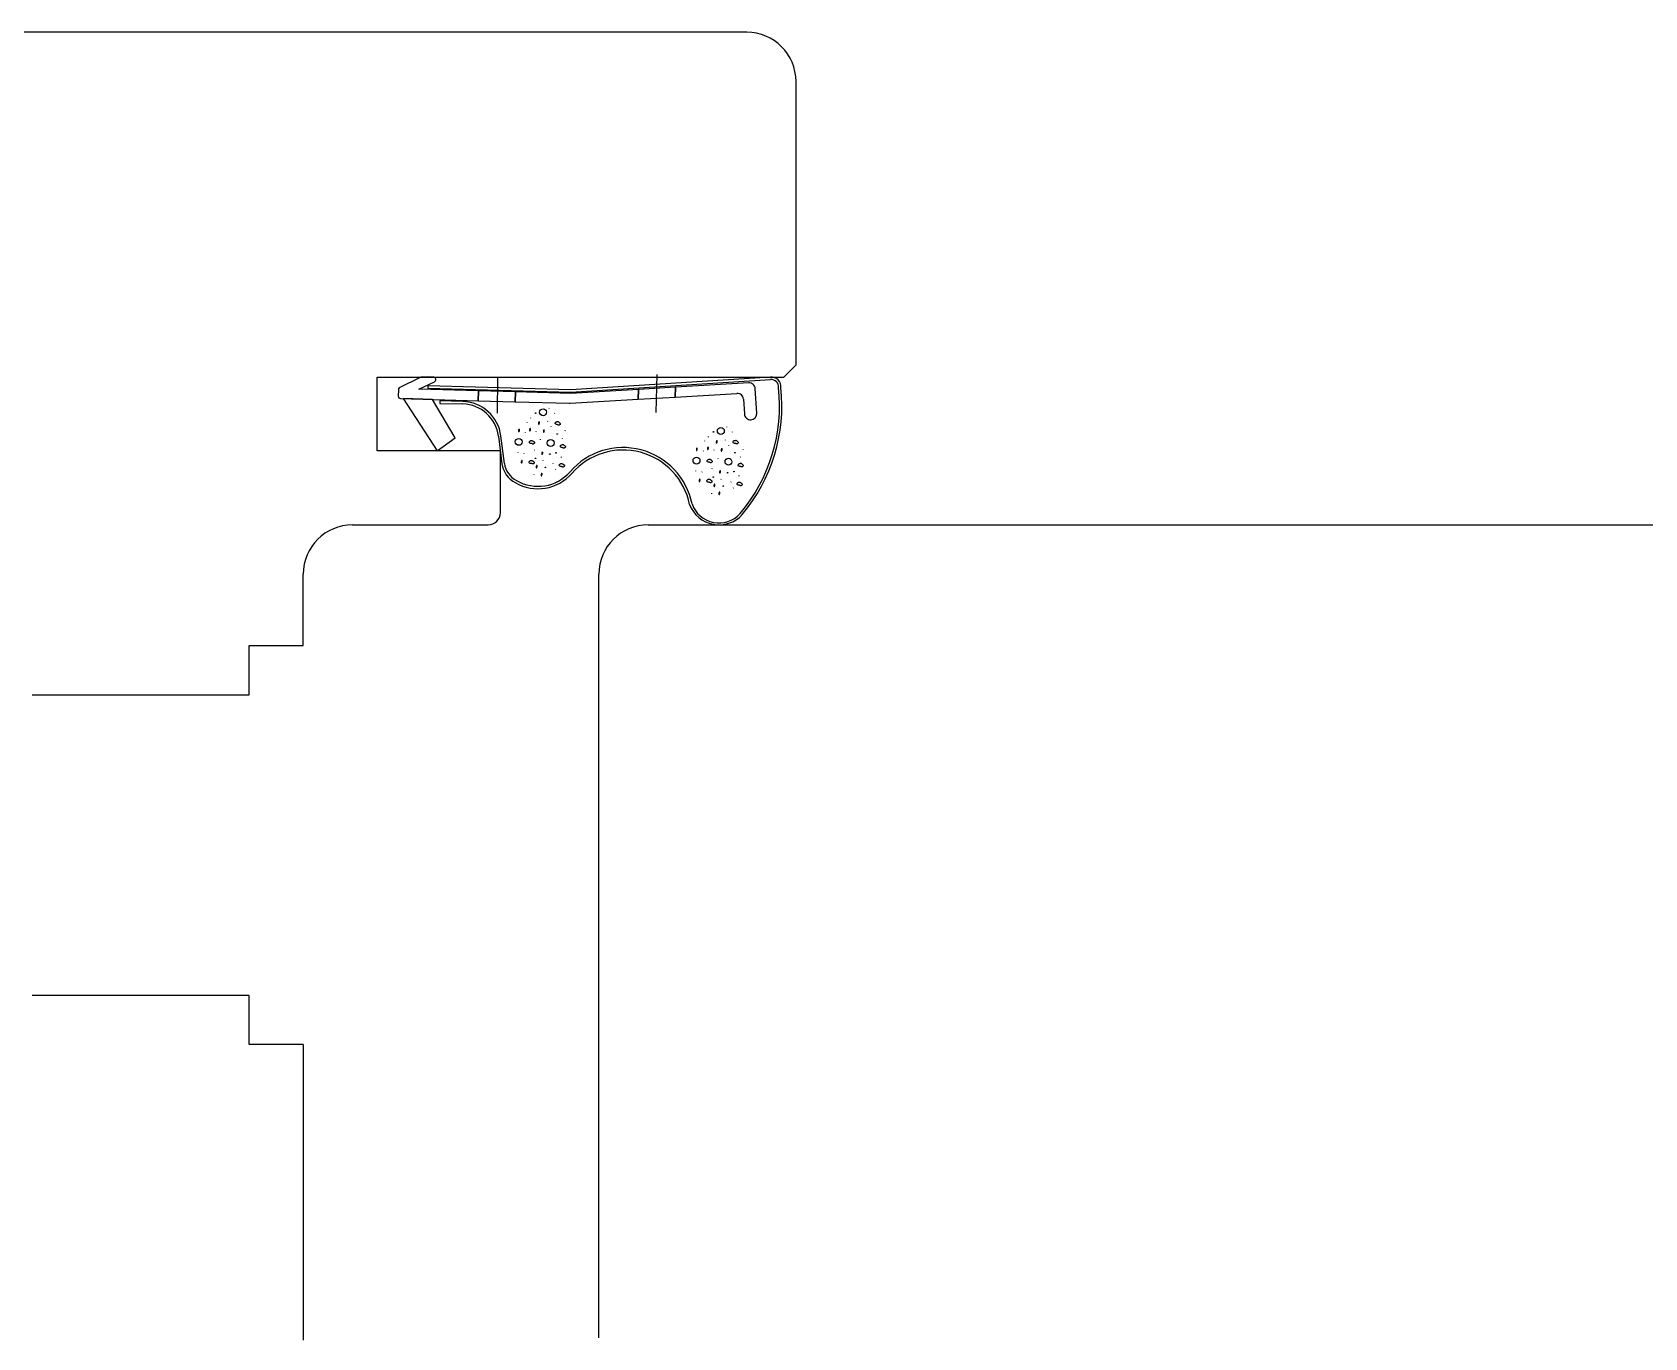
# Model space of a CAD drawing. Header units: centimetres. Extents: x 0.3 to 84.3, y 0.3 to 59.7.
# Drawn here: x 52.595 to 52.7259, y 11.8326 to 11.9386 of the extents above; entities that cross this region are included whole.
import ezdxf

# ---------------------------------------------------------------- set-up
doc = ezdxf.new("R2010")
doc.units = ezdxf.units.CM
doc.linetypes.add('AUSGEZOGEN', pattern=[0])
doc.layers.add('Fenster', color=7, linetype='AUSGEZOGEN', lineweight=35)

msp = doc.modelspace()

# ---------------------------------------------------------------- linework, layer by layer
at = {"layer": 'Fenster', "color": 7, "linetype": 'AUSGEZOGEN', "lineweight": 25}
for p, q in [((52.65299883224001, 11.93859940924909), (52.52899883501161, 11.93859940924909)), ((52.65699883215059, 11.91159940985258), (52.65699883215059, 11.93459940933849)), ((52.62299883291054, 11.90459941000905), (52.62299883291054, 11.91059940987494)), ((52.62299883291054, 11.91059940987494), (52.65599883217294, 11.91059940987494)), ((52.62759388021308, 11.91059940987494), (52.62660479755532, 11.91059940987494)), ((52.63275425279338, 11.91059422723138), (52.63273403389424, 11.90766512802166)), ((52.65492640979021, 11.91059940987494), (52.6387271253572, 11.90956953915884)), ((52.64564856246067, 11.90773627733597), (52.64573497909687, 11.91080999922815)), ((52.65599883217294, 11.91059940987494), (52.65699883215059, 11.91159940985258)), ((52.62471758477389, 11.90956353832858), (52.62470352502583, 11.90906345226486)), ((52.62648335028321, 11.91056253551278), (52.6247967168814, 11.90971732289405)), ((52.62638137094135, 11.90961651727267), (52.62764153306918, 11.91021772673976)), ((52.63122423514119, 11.90948036180758), (52.62638137094135, 11.90961651727267)), ((52.6271199549533, 11.90989587077161), (52.62711433424298, 11.9096959497726)), ((52.62711433424298, 11.9096959497726), (52.63873066712396, 11.90936936055996)), ((52.6387271253572, 11.90956953915884), (52.6271199549533, 11.90989587077161)), ((52.63120175230011, 11.90868067781171), (52.63122423514119, 11.90948036180758)), ((52.63122423514119, 11.90948036180758), (52.63120175230011, 11.90868067781171)), ((52.63422305012573, 11.90939605115337), (52.63122423514119, 11.90948036180758)), ((52.63420056728462, 11.90859636715746), (52.63422305012573, 11.90939605115337)), ((52.63422305012573, 11.90939605115337), (52.63420056728462, 11.90859636715746)), ((52.6387318817829, 11.90926928689856), (52.63422305012573, 11.90939605115337)), ((52.63873066712396, 11.90936936055996), (52.65493909918673, 11.91039981283725)), ((52.64420027263209, 11.90959661824496), (52.6387318817829, 11.90926928689856)), ((52.64417786298605, 11.90879953769854), (52.64420027263209, 11.90959661824496)), ((52.64420027263209, 11.90959661824496), (52.64417786298605, 11.90879953769854)), ((52.64720651722014, 11.90977656845612), (52.64420027263209, 11.90959661824496)), ((52.64718405419709, 11.90897758935953), (52.64720651722014, 11.90977656845612)), ((52.64720651722014, 11.90977656845612), (52.64718405419709, 11.90897758935953)), ((52.65315956653235, 11.9101329108793), (52.64720651722014, 11.90977656845612)), ((52.65380650359049, 11.90766684677792), (52.6536882541767, 11.90966334794184)), ((52.62489782531449, 11.90885791055562), (52.63120175230011, 11.90868067781171)), ((52.62747726245783, 11.90878539056548), (52.62509774631342, 11.9088522898453)), ((52.62509774631342, 11.9088522898453), (52.62787923134106, 11.90459941000905)), ((52.62932159539212, 11.90566421502054), (52.62747726245783, 11.90878539056548)), ((52.62808693486772, 11.90866821032328), (52.62808131415748, 11.90846828932431)), ((52.62808131415748, 11.90846828932431), (52.62995408701687, 11.90841563695804)), ((52.62995970772713, 11.908615557957), (52.62808693486772, 11.90866821032328)), ((52.63120175230011, 11.90868067781171), (52.63420056728462, 11.90859636715746)), ((52.63420056728462, 11.90859636715746), (52.63862271040603, 11.90847204012112)), ((52.63694236015281, 11.90805776180341), (52.63695461740513, 11.90808969259002)), ((52.63865760170936, 11.90847258188628), (52.64417786298605, 11.90879953769854)), ((52.64417786298605, 11.90879953769854), (52.64718405419709, 11.90897758935953)), ((52.64718405419709, 11.90897758935953), (52.65220861571594, 11.90927518570693)), ((52.65273730336025, 11.90880562276939), (52.65280825300859, 11.90760772207109)), ((52.6351649773618, 11.90691939047333), (52.63517723461412, 11.90695132125993)), ((52.63546333130731, 11.90725286445695), (52.63547558855969, 11.9072847952436)), ((52.63683382656455, 11.90698836247725), (52.63684608381693, 11.90702029326385)), ((52.63740475937153, 11.90764588403568), (52.63741701662391, 11.90767781482228)), ((52.63745702014725, 11.9068398844307), (52.63746095209558, 11.90687295508629)), ((52.63746701497783, 11.90680215735279), (52.63745702014725, 11.9068398844307)), ((52.63746095209558, 11.90687295508629), (52.63747695455527, 11.90690276409237)), ((52.63748890928864, 11.90676506095379), (52.63746701497783, 11.90680215735279)), ((52.63747695455527, 11.90690276409237), (52.63750271027282, 11.90693395838003)), ((52.6375449745448, 11.90674356351451), (52.63748890928864, 11.90676506095379)), ((52.63750271027282, 11.90693395838003), (52.63754239306746, 11.90696049619087)), ((52.63754239306746, 11.90696049619087), (52.63758225129939, 11.90697644260818)), ((52.63757580451238, 11.90673898584833), (52.6375449745448, 11.90674356351451)), ((52.63760821604762, 11.90673728669781), (52.63757580451238, 11.90673898584833)), ((52.63758225129939, 11.90697644260818), (52.63761903422823, 11.90698133607594)), ((52.63764313215845, 11.90673196236012), (52.63760821604762, 11.90673728669781)), ((52.63761903422823, 11.90698133607594), (52.63765767335371, 11.90698483438237)), ((52.6376750714906, 11.90672190250994), (52.63764313215845, 11.90673196236012)), ((52.63765767335371, 11.90698483438237), (52.63769185355162, 11.90698703593426)), ((52.63770607749171, 11.9067067333413), (52.6376750714906, 11.90672190250994)), ((52.63769185355162, 11.90698703593426), (52.63772452879657, 11.90696945019454)), ((52.63773726999157, 11.90669258646845), (52.63770607749171, 11.9067067333413)), ((52.63772452879657, 11.90696945019454), (52.63775124008994, 11.90693078001992)), ((52.63777005497841, 11.90669293102351), (52.63773726999157, 11.90669258646845)), ((52.63775124008994, 11.90693078001992), (52.63778121378152, 11.90690418498175)), ((52.63780601438926, 11.90671064585618), (52.63777005497841, 11.90669293102351)), ((52.63778121378152, 11.90690418498175), (52.63781157147487, 11.90689124622745)), ((52.63784523553097, 11.90674043554564), (52.63780601438926, 11.90671064585618)), ((52.63781157147487, 11.90689124622745), (52.63784080918251, 11.90687217669038)), ((52.63784080918251, 11.90687217669038), (52.63786631235985, 11.9068326717058)), ((52.63786328121134, 11.90676987118873), (52.63784523553097, 11.90674043554564)), ((52.63786786116938, 11.90680071148445), (52.63786328121134, 11.90676987118873)), ((52.63786631235985, 11.9068326717058), (52.63786786116938, 11.90680071148445)), ((52.62787923134106, 11.90459941000905), (52.62932159539212, 11.90566421502054)), ((52.63284551338487, 11.90579759588555), (52.63313160193816, 11.90356182218211)), ((52.63332998440629, 11.90358720710956), (52.63304389585301, 11.90582298081304)), ((52.63504032347922, 11.90610106162936), (52.63505258073158, 11.90613299241596)), ((52.63535524449171, 11.90534619598894), (52.63537124695138, 11.90537600499506)), ((52.63537124695138, 11.90537600499506), (52.63539700266888, 11.90540719928268)), ((52.63539700266888, 11.90540719928268), (52.63543668546356, 11.90543373709352)), ((52.63543668546356, 11.90543373709352), (52.63547654369557, 11.90544968351082)), ((52.63547654369557, 11.90544968351082), (52.63551332662431, 11.90545457697858)), ((52.63551332662431, 11.90545457697858), (52.63555196574978, 11.90545807528501)), ((52.63555196574978, 11.90545807528501), (52.63558614594777, 11.90546027683695)), ((52.63558614594777, 11.90546027683695), (52.63561882119267, 11.90544269109719)), ((52.63561882119267, 11.90544269109719), (52.63564553248605, 11.90540402092261)), ((52.63564553248605, 11.90540402092261), (52.63567550617759, 11.9053774258844)), ((52.63567550617759, 11.9053774258844), (52.63570586387095, 11.90536448713015)), ((52.63570586387095, 11.90536448713015), (52.63573510157858, 11.90534541759303)), ((52.63590558076589, 11.90618308956582), (52.63591783801822, 11.90621502035242)), ((52.63624443890042, 11.90551768616347), (52.63625669615277, 11.90554961695007)), ((52.63711165786334, 11.9065536053729), (52.63712391511572, 11.9065855361595)), ((52.63803840243261, 11.90561257223076), (52.63805065968498, 11.90564450301745)), ((52.63827142458632, 11.90624814020571), (52.63828368183868, 11.90628007099231)), ((52.64959829323504, 11.90539942550281), (52.64961055048735, 11.90543135628941)), ((52.64989664718054, 11.90573289948648), (52.64990890443287, 11.90576483027312)), ((52.6512671424378, 11.90546839750673), (52.65127939969016, 11.90550032829333)), ((52.65137567602599, 11.90653779683294), (52.65138793327836, 11.90656972761954)), ((52.65183807524477, 11.90612591906516), (52.65185033249709, 11.90615784985176)), ((52.65189033602046, 11.90531991946023), (52.65189426796884, 11.90535299011577)), ((52.65189426796884, 11.90535299011577), (52.65191027042851, 11.90538279912189)), ((52.65191027042851, 11.90538279912189), (52.65193602614605, 11.90541399340955)), ((52.65193602614605, 11.90541399340955), (52.65197570894068, 11.9054405312204)), ((52.65197570894068, 11.9054405312204), (52.65201556717264, 11.90545647763765)), ((52.65201556717264, 11.90545647763765), (52.65205235010142, 11.90546137110542)), ((52.65205235010142, 11.90546137110542), (52.65209098922696, 11.90546486941184)), ((52.65209098922696, 11.90546486941184), (52.65212516942488, 11.90546707096378)), ((52.65212516942488, 11.90546707096378), (52.65215784466982, 11.90544948522398)), ((52.65215784466982, 11.90544948522398), (52.65218455596317, 11.90541081504944)), ((52.65218455596317, 11.90541081504944), (52.65221452965471, 11.90538422001128)), ((52.65221452965471, 11.90538422001128), (52.6522448873481, 11.90537128125698)), ((52.6522448873481, 11.90537128125698), (52.65227412505576, 11.90535221171986)), ((52.63299883268704, 11.90459941000905), (52.62299883291054, 11.90459941000905)), ((52.63299883268704, 11.8995994101208), (52.63299883268704, 11.90459941000905)), ((52.63443231594112, 11.90448292974861), (52.63444457319347, 11.90451486053521)), ((52.63492585795862, 11.90439211627791), (52.63493811521099, 11.90442404706451)), ((52.6353513125433, 11.90531312533335), (52.63535524449171, 11.90534619598894)), ((52.63536130737389, 11.90527539825544), (52.6353513125433, 11.90531312533335)), ((52.63538320168474, 11.90523830185648), (52.63536130737389, 11.90527539825544)), ((52.63543926694086, 11.90521680441716), (52.63538320168474, 11.90523830185648)), ((52.63547009690845, 11.90521222675098), (52.63543926694086, 11.90521680441716)), ((52.63550250844374, 11.90521052760051), (52.63547009690845, 11.90521222675098)), ((52.63553742455458, 11.90520520326282), (52.63550250844374, 11.90521052760051)), ((52.63556936388666, 11.90519514341263), (52.63553742455458, 11.90520520326282)), ((52.6356003698878, 11.90517997424395), (52.63556936388666, 11.90519514341263)), ((52.63563156238761, 11.90516582737114), (52.6356003698878, 11.90517997424395)), ((52.63566434737458, 11.9051661719262), (52.63563156238761, 11.90516582737114)), ((52.63570030678543, 11.90518388675883), (52.63566434737458, 11.9051661719262)), ((52.63573952792709, 11.90521367644833), (52.63570030678543, 11.90518388675883)), ((52.63573510157858, 11.90534541759303), (52.63576060475592, 11.9053059126085)), ((52.63575757360741, 11.90524311209142), (52.63573952792709, 11.90521367644833)), ((52.63575433423148, 11.90466285255971), (52.63576659148378, 11.90469478334631)), ((52.63576215356545, 11.90527395238714), (52.63575757360741, 11.90524311209142)), ((52.63576060475592, 11.9053059126085), (52.63576215356545, 11.90527395238714)), ((52.63786962629188, 11.90497277146506), (52.63787355824024, 11.90500584212064)), ((52.63787962112246, 11.90493504438719), (52.63786962629188, 11.90497277146506)), ((52.63787355824024, 11.90500584212064), (52.63788956069991, 11.90503565112677)), ((52.63790151543328, 11.90489794798819), (52.63787962112246, 11.90493504438719)), ((52.63788956069991, 11.90503565112677), (52.63791531641746, 11.90506684541433)), ((52.63795758068943, 11.90487645054882), (52.63790151543328, 11.90489794798819)), ((52.63791531641746, 11.90506684541433), (52.6379549992121, 11.90509338322523)), ((52.63795208259589, 11.90408436974863), (52.6379643398482, 11.90411630053528)), ((52.6379549992121, 11.90509338322523), (52.63799485744403, 11.90510932964253)), ((52.63798841065702, 11.90487187288273), (52.63795758068943, 11.90487645054882)), ((52.63802082219226, 11.90487017373216), (52.63798841065702, 11.90487187288273)), ((52.63799485744403, 11.90510932964253), (52.63803164037284, 11.90511422311029)), ((52.63805573830313, 11.90486484939447), (52.63802082219226, 11.90487017373216)), ((52.63803164037284, 11.90511422311029), (52.63807027949838, 11.90511772141672)), ((52.63808767763518, 11.90485478954434), (52.63805573830313, 11.90486484939447)), ((52.63807027949838, 11.90511772141672), (52.6381044596963, 11.90511992296866)), ((52.63811868363636, 11.90483962037561), (52.63808767763518, 11.90485478954434)), ((52.6381044596963, 11.90511992296866), (52.63813713494122, 11.90510233722885)), ((52.63814987613621, 11.9048254735028), (52.63811868363636, 11.90483962037561)), ((52.63813713494122, 11.90510233722885), (52.63816384623458, 11.90506366705431)), ((52.63818266112304, 11.90482581805786), (52.63814987613621, 11.9048254735028)), ((52.63816384623458, 11.90506366705431), (52.63819381992611, 11.90503707201615)), ((52.6382186205339, 11.90484353289053), (52.63818266112304, 11.90482581805786)), ((52.63819381992611, 11.90503707201615), (52.63822417761951, 11.9050241332618)), ((52.6382578416756, 11.90487332258003), (52.6382186205339, 11.90484353289053)), ((52.63822417761951, 11.9050241332618), (52.63825341532719, 11.90500506372469)), ((52.63825341532719, 11.90500506372469), (52.63827891850448, 11.90496555874016)), ((52.63827588735599, 11.90490275822313), (52.6382578416756, 11.90487332258003)), ((52.63828046731405, 11.90493359851885), (52.63827588735599, 11.90490275822313)), ((52.63827891850448, 11.90496555874016), (52.63828046731405, 11.90493359851885)), ((52.64947363935245, 11.90458109665888), (52.64948589660476, 11.90461302744548)), ((52.65033889663908, 11.9046631245953), (52.65035115389143, 11.9046950553819)), ((52.65154497373658, 11.90503364040242), (52.6515572309889, 11.90506557118902)), ((52.65190033085108, 11.90528219238227), (52.65189033602046, 11.90531991946023)), ((52.65192222516187, 11.90524509598331), (52.65190033085108, 11.90528219238227)), ((52.65197829041804, 11.90522359854404), (52.65192222516187, 11.90524509598331)), ((52.65200912038564, 11.90521902087785), (52.65197829041804, 11.90522359854404)), ((52.65204153192089, 11.90521732172733), (52.65200912038564, 11.90521902087785)), ((52.6520764480317, 11.90521199738965), (52.65204153192089, 11.90521732172733)), ((52.65210838736377, 11.90520193753946), (52.6520764480317, 11.90521199738965)), ((52.65213939336495, 11.90518676837078), (52.65210838736377, 11.90520193753946)), ((52.65217058586479, 11.90517262149793), (52.65213939336495, 11.90518676837078)), ((52.65220337085166, 11.90517296605303), (52.65217058586479, 11.90517262149793)), ((52.65223933026249, 11.90519068088566), (52.65220337085166, 11.90517296605303)), ((52.65227855140422, 11.90522047057516), (52.65223933026249, 11.90519068088566)), ((52.65227412505576, 11.90535221171986), (52.65229962823303, 11.90531270673532)), ((52.65229659708459, 11.90524990621825), (52.65227855140422, 11.90522047057516)), ((52.65230117704264, 11.90528074651398), (52.65229659708459, 11.90524990621825)), ((52.65229962823303, 11.90531270673532), (52.65230117704264, 11.90528074651398)), ((52.65247171830587, 11.90409260726028), (52.65248397555823, 11.90412453804688)), ((52.65270474045956, 11.90472817523515), (52.65271699771191, 11.90476010602183)), ((52.63533201177168, 11.90369249632131), (52.63533594372009, 11.90372556697694)), ((52.63534200660228, 11.90365476924344), (52.63533201177168, 11.90369249632131)), ((52.63533594372009, 11.90372556697694), (52.63535194617978, 11.90375537598307)), ((52.63536390091313, 11.90361767284448), (52.63534200660228, 11.90365476924344)), ((52.63535194617978, 11.90375537598307), (52.63537770189725, 11.90378657027063)), ((52.63541996616923, 11.90359617540512), (52.63536390091313, 11.90361767284448)), ((52.63537770189725, 11.90378657027063), (52.63541738469194, 11.90381310808148)), ((52.63541738469194, 11.90381310808148), (52.6354572429239, 11.90382905449884)), ((52.63545079613684, 11.90359159773903), (52.63541996616923, 11.90359617540512)), ((52.63548320767212, 11.90358989858851), (52.63545079613684, 11.90359159773903)), ((52.6354572429239, 11.90382905449884), (52.63549402585264, 11.90383394796659)), ((52.63551812378297, 11.90358457425077), (52.63548320767212, 11.90358989858851)), ((52.63549402585264, 11.90383394796659), (52.63553266497816, 11.90383744627302)), ((52.63555006311497, 11.90357451440064), (52.63551812378297, 11.90358457425077)), ((52.63553266497816, 11.90383744627302), (52.63556684517614, 11.90383964782495)), ((52.63558106911614, 11.90355934523195), (52.63555006311497, 11.90357451440064)), ((52.63556684517614, 11.90383964782495), (52.6355995204211, 11.90382206208515)), ((52.63561226161602, 11.9035451983591), (52.63558106911614, 11.90355934523195)), ((52.6355995204211, 11.90382206208515), (52.63562623171445, 11.90378339191061)), ((52.63564504660292, 11.90354554291417), (52.63561226161602, 11.9035451983591)), ((52.63562623171445, 11.90378339191061), (52.63565620540593, 11.90375679687245)), ((52.63568100601378, 11.90356325774683), (52.63564504660292, 11.90354554291417)), ((52.63565620540593, 11.90375679687245), (52.6356865630993, 11.9037438581181)), ((52.63572022715542, 11.90359304743634), (52.63568100601378, 11.90356325774683)), ((52.6356865630993, 11.9037438581181), (52.63571580080703, 11.90372478858099)), ((52.63571580080703, 11.90372478858099), (52.63574130398429, 11.90368528359645)), ((52.63573827283582, 11.90362248307943), (52.63572022715542, 11.90359304743634)), ((52.63574285279383, 11.90365332337515), (52.63573827283582, 11.90362248307943)), ((52.63574130398429, 11.90368528359645), (52.63574285279383, 11.90365332337515)), ((52.63647091812166, 11.90379888884359), (52.63648317537397, 11.90383081963024)), ((52.63727960769629, 11.9035903340241), (52.63729186494867, 11.9036222648107)), ((52.6374769161437, 11.90309039404292), (52.63748917339606, 11.90312232482952)), ((52.63778330645505, 11.90344456898288), (52.63778723840346, 11.90347763963851)), ((52.63779330128564, 11.90340684190501), (52.63778330645505, 11.90344456898288)), ((52.63778723840346, 11.90347763963851), (52.63780324086313, 11.90350744864459)), ((52.63781519559649, 11.90336974550601), (52.63779330128564, 11.90340684190501)), ((52.63780324086313, 11.90350744864459), (52.63782899658063, 11.9035386429322)), ((52.63787126085261, 11.90334824806669), (52.63781519559649, 11.90336974550601)), ((52.63782899658063, 11.9035386429322), (52.63786867937532, 11.90356518074305)), ((52.63786867937532, 11.90356518074305), (52.63790853760732, 11.90358112716031)), ((52.6379020908202, 11.90334367040055), (52.63787126085261, 11.90334824806669)), ((52.63793450235548, 11.90334197124999), (52.6379020908202, 11.90334367040055)), ((52.63790853760732, 11.90358112716031), (52.63794532053605, 11.90358602062811)), ((52.63796941846633, 11.9033366469123), (52.63793450235548, 11.90334197124999)), ((52.63794532053605, 11.90358602062811), (52.63798395966153, 11.90358951893459)), ((52.63800135779837, 11.90332658706216), (52.63796941846633, 11.9033366469123)), ((52.63798395966153, 11.90358951893459), (52.63801813985952, 11.90359172048652)), ((52.63803236379955, 11.90331141789348), (52.63800135779837, 11.90332658706216)), ((52.63801813985952, 11.90359172048652), (52.63805081510442, 11.90357413474671)), ((52.63806355629936, 11.90329727102062), (52.63803236379955, 11.90331141789348)), ((52.63805081510442, 11.90357413474671), (52.6380775263978, 11.90353546457213)), ((52.63809634128633, 11.90329761557568), (52.63806355629936, 11.90329727102062)), ((52.6380775263978, 11.90353546457213), (52.63810750008934, 11.90350886953397)), ((52.63813230069718, 11.9033153304084), (52.63809634128633, 11.90329761557568)), ((52.63810750008934, 11.90350886953397), (52.6381378577827, 11.90349593077963)), ((52.63817152183884, 11.90334512009786), (52.63813230069718, 11.9033153304084)), ((52.6381378577827, 11.90349593077963), (52.63816709549033, 11.90347686124255)), ((52.63816709549033, 11.90347686124255), (52.63819259866766, 11.90343735625798)), ((52.63818956751916, 11.90337455574095), (52.63817152183884, 11.90334512009786)), ((52.63819414747721, 11.90340539603672), (52.63818956751916, 11.90337455574095)), ((52.63819259866766, 11.90343735625798), (52.63819414747721, 11.90340539603672)), ((52.64886563181429, 11.90296296477814), (52.64887788906665, 11.90299489556474)), ((52.64935917383185, 11.90287215130738), (52.64937143108421, 11.90290408209399)), ((52.64978462841654, 11.90379316036288), (52.64978856036488, 11.90382623101846)), ((52.64979462324714, 11.90375543328497), (52.64978462841654, 11.90379316036288)), ((52.64978856036488, 11.90382623101846), (52.64980456282456, 11.90385604002454)), ((52.649816517558, 11.90371833688596), (52.64979462324714, 11.90375543328497)), ((52.64980456282456, 11.90385604002454), (52.64983031854211, 11.9038872343122)), ((52.64987258281409, 11.90369683944668), (52.649816517558, 11.90371833688596)), ((52.64983031854211, 11.9038872343122), (52.64987000133682, 11.90391377212305)), ((52.64987000133682, 11.90391377212305), (52.64990985956876, 11.90392971854035)), ((52.64990341278168, 11.9036922617805), (52.64987258281409, 11.90369683944668)), ((52.64993582431698, 11.90369056262998), (52.64990341278168, 11.9036922617805)), ((52.64990985956876, 11.90392971854035), (52.64994664249755, 11.90393461200811)), ((52.64997074042776, 11.9036852382923), (52.64993582431698, 11.90369056262998)), ((52.64994664249755, 11.90393461200811), (52.64998528162303, 11.90393811031449)), ((52.65000267975989, 11.90367517844211), (52.64997074042776, 11.9036852382923)), ((52.64998528162303, 11.90393811031449), (52.65001946182095, 11.90394031186643)), ((52.65003368576106, 11.90366000927347), (52.65000267975989, 11.90367517844211)), ((52.65001946182095, 11.90394031186643), (52.6500521370659, 11.90392272612667)), ((52.65006487826086, 11.90364586240058), (52.65003368576106, 11.90366000927347)), ((52.6500521370659, 11.90392272612667), (52.65007884835931, 11.90388405595209)), ((52.65009766324777, 11.90364620695568), (52.65006487826086, 11.90364586240058)), ((52.65007884835931, 11.90388405595209), (52.65010882205084, 11.90385746091393)), ((52.65013362265861, 11.90366392178831), (52.65009766324777, 11.90364620695568)), ((52.65010882205084, 11.90385746091393), (52.65013917974418, 11.90384452215963)), ((52.65017284380033, 11.90369371147781), (52.65013362265861, 11.90366392178831)), ((52.65013917974418, 11.90384452215963), (52.65016841745182, 11.90382545262255)), ((52.65016841745182, 11.90382545262255), (52.65019392062915, 11.90378594763797)), ((52.65019088948063, 11.9037231471209), (52.65017284380033, 11.90369371147781)), ((52.65018765010467, 11.90314288758923), (52.65019990735703, 11.90317481837583)), ((52.6501954694387, 11.90375398741662), (52.65019088948063, 11.9037231471209)), ((52.65019392062915, 11.90378594763797), (52.6501954694387, 11.90375398741662)), ((52.65067775477361, 11.90399772119299), (52.65069001202596, 11.90402965197959)), ((52.65230294216505, 11.90345280649454), (52.65230687411347, 11.90348587715016)), ((52.65231293699565, 11.90341507941667), (52.65230294216505, 11.90345280649454)), ((52.65230687411347, 11.90348587715016), (52.65232287657316, 11.90351568615629)), ((52.65233483130653, 11.90337798301767), (52.65231293699565, 11.90341507941667)), ((52.65232287657316, 11.90351568615629), (52.6523486322907, 11.90354688044386)), ((52.65239089656268, 11.90335648557834), (52.65233483130653, 11.90337798301767)), ((52.6523486322907, 11.90354688044386), (52.65238831508533, 11.90357341825471)), ((52.65238831508533, 11.90357341825471), (52.65242817331727, 11.90358936467201)), ((52.65242172653027, 11.9033519079122), (52.65239089656268, 11.90335648557834)), ((52.65245413806552, 11.90335020876164), (52.65242172653027, 11.9033519079122)), ((52.65242817331727, 11.90358936467201), (52.65246495624609, 11.90359425813977)), ((52.65248905417634, 11.90334488442395), (52.65245413806552, 11.90335020876164)), ((52.65246495624609, 11.90359425813977), (52.65250359537156, 11.90359775644625)), ((52.65252099350842, 11.90333482457386), (52.65248905417634, 11.90334488442395)), ((52.65250359537156, 11.90359775644625), (52.65253777556951, 11.90359995799818)), ((52.6525519995096, 11.90331965540513), (52.65252099350842, 11.90333482457386)), ((52.65253777556951, 11.90359995799818), (52.65257045081447, 11.90358237225837)), ((52.65258319200944, 11.90330550853228), (52.6525519995096, 11.90331965540513)), ((52.65257045081447, 11.90358237225837), (52.65259716210783, 11.90354370208384)), ((52.6526159769963, 11.90330585308734), (52.65258319200944, 11.90330550853228)), ((52.65259716210783, 11.90354370208384), (52.65262713579936, 11.90351710704563)), ((52.65265193640715, 11.90332356792005), (52.6526159769963, 11.90330585308734)), ((52.65262713579936, 11.90351710704563), (52.65265749349276, 11.90350416829128)), ((52.65269115754879, 11.90335335760947), (52.65265193640715, 11.90332356792005)), ((52.65265749349276, 11.90350416829128), (52.6526867312004, 11.90348509875421)), ((52.6526867312004, 11.90348509875421), (52.65271223437767, 11.90344559376964)), ((52.65270920322924, 11.90338279325265), (52.65269115754879, 11.90335335760947)), ((52.65271378318728, 11.90341363354838), (52.65270920322924, 11.90338279325265)), ((52.65271223437767, 11.90344559376964), (52.65271378318728, 11.90341363354838)), ((52.63572229977137, 11.90265281219182), (52.6357345570237, 11.90268474297841)), ((52.64976532764487, 11.90217253135084), (52.64976925959334, 11.90220560200646)), ((52.64977532247545, 11.90213480427296), (52.64976532764487, 11.90217253135084)), ((52.64976925959334, 11.90220560200646), (52.64978526205299, 11.90223541101255)), ((52.64979721678638, 11.90209770787397), (52.64977532247545, 11.90213480427296)), ((52.64978526205299, 11.90223541101255), (52.6498110177705, 11.90226660530016)), ((52.64985328204248, 11.90207621043465), (52.64979721678638, 11.90209770787397)), ((52.6498110177705, 11.90226660530016), (52.64985070056517, 11.902293143111)), ((52.64985070056517, 11.902293143111), (52.64989055879711, 11.90230908952827)), ((52.64988411201007, 11.90207163276851), (52.64985328204248, 11.90207621043465)), ((52.64991652354537, 11.90206993361794), (52.64988411201007, 11.90207163276851)), ((52.64989055879711, 11.90230908952827), (52.64992734172586, 11.90231398299607)), ((52.64995143965613, 11.90206460928025), (52.64991652354537, 11.90206993361794)), ((52.64992734172586, 11.90231398299607), (52.64996598085136, 11.90231748130255)), ((52.6499833789882, 11.90205454943016), (52.64995143965613, 11.90206460928025)), ((52.64996598085136, 11.90231748130255), (52.65000016104933, 11.90231968285448)), ((52.65001438498938, 11.90203938026143), (52.6499833789882, 11.90205454943016)), ((52.65000016104933, 11.90231968285448), (52.65003283629431, 11.90230209711467)), ((52.65004557748924, 11.90202523338858), (52.65001438498938, 11.90203938026143)), ((52.65003283629431, 11.90230209711467), (52.65005954758767, 11.90226342694009)), ((52.65007836247614, 11.90202557794365), (52.65004557748924, 11.90202523338858)), ((52.65005954758767, 11.90226342694009), (52.65008952127914, 11.90223683190193)), ((52.65011432188699, 11.90204329277635), (52.65007836247614, 11.90202557794365)), ((52.65008952127914, 11.90223683190193), (52.65011987897256, 11.90222389314759)), ((52.65015354302867, 11.90207308246582), (52.65011432188699, 11.90204329277635)), ((52.65011987897256, 11.90222389314759), (52.65014911668019, 11.90220482361051)), ((52.65014911668019, 11.90220482361051), (52.65017461985746, 11.90216531862593)), ((52.65017158870904, 11.90210251810895), (52.65015354302867, 11.90207308246582)), ((52.65017616866709, 11.90213335840467), (52.65017158870904, 11.90210251810895)), ((52.65017461985746, 11.90216531862593), (52.65017616866709, 11.90213335840467)), ((52.65090423399491, 11.90227892387306), (52.65091649124722, 11.90231085465967)), ((52.65171292356953, 11.90207036905363), (52.65172518082183, 11.90210229984023)), ((52.65191023201692, 11.90157042907235), (52.65192248926924, 11.901602359859)), ((52.65221662232829, 11.90192460401241), (52.65222055427663, 11.90195767466799)), ((52.65222661715889, 11.90188687693453), (52.65221662232829, 11.90192460401241)), ((52.65222055427663, 11.90195767466799), (52.65223655673631, 11.90198748367412)), ((52.65224851146975, 11.90184978053553), (52.65222661715889, 11.90188687693453)), ((52.65223655673631, 11.90198748367412), (52.65226231245386, 11.90201867796168)), ((52.65230457672584, 11.90182828309617), (52.65224851146975, 11.90184978053553)), ((52.65226231245386, 11.90201867796168), (52.65230199524857, 11.90204521577253)), ((52.65230199524857, 11.90204521577253), (52.65234185348051, 11.90206116218983)), ((52.65233540669342, 11.90182370543008), (52.65230457672584, 11.90182828309617)), ((52.65236781822873, 11.90182200627951), (52.65233540669342, 11.90182370543008)), ((52.65234185348051, 11.90206116218983), (52.6523786364093, 11.90206605565759)), ((52.65240273433952, 11.90181668194182), (52.65236781822873, 11.90182200627951)), ((52.6523786364093, 11.90206605565759), (52.65241727553478, 11.90206955396407)), ((52.65238539846912, 11.9025644047781), (52.65239765572144, 11.90259633556471)), ((52.65243467367164, 11.90180662209168), (52.65240273433952, 11.90181668194182)), ((52.65241727553478, 11.90206955396407), (52.6524514557327, 11.902071755516)), ((52.65246567967282, 11.90179145292296), (52.65243467367164, 11.90180662209168)), ((52.6524514557327, 11.902071755516), (52.65248413097761, 11.90205416977619)), ((52.65249687217261, 11.90177730605014), (52.65246567967282, 11.90179145292296)), ((52.65248413097761, 11.90205416977619), (52.65251084227106, 11.90201549960166)), ((52.65252965715952, 11.90177765060521), (52.65249687217261, 11.90177730605014)), ((52.65251084227106, 11.90201549960166), (52.65254081596259, 11.9019889045635)), ((52.65256561657036, 11.90179536543788), (52.65252965715952, 11.90177765060521)), ((52.65254081596259, 11.9019889045635), (52.65257117365591, 11.90197596580915)), ((52.65260483771208, 11.90182515512734), (52.65256561657036, 11.90179536543788)), ((52.65257117365591, 11.90197596580915), (52.65260041136358, 11.90195689627203)), ((52.65260041136358, 11.90195689627203), (52.6526259145409, 11.9019173912875)), ((52.65262288339238, 11.90185459077048), (52.65260483771208, 11.90182515512734)), ((52.65262746335046, 11.90188543106619), (52.65262288339238, 11.90185459077048)), ((52.6526259145409, 11.9019173912875), (52.65262746335046, 11.90188543106619)), ((52.65015561564462, 11.90113284722134), (52.65016787289693, 11.90116477800794)), ((52.62099883295525, 11.89859941014316), (52.63199883270939, 11.89859941014316)), ((52.64499883241881, 11.89859941014316), (52.76499882973661, 11.89859941014316)), ((52.61699883304466, 11.88879941036212), (52.61699883304466, 11.89459941023256)), ((52.64099883250821, 11.83259941161837), (52.64099883250821, 11.89459941023256)), ((52.61259883314297, 11.88479941045153), (52.61259883314297, 11.88879941036212)), ((52.61259883314297, 11.88879941036212), (52.61699883304466, 11.88879941036212)), ((52.5949988335364, 11.88479941045153), (52.61259883314297, 11.88479941045153)), ((52.61259883314297, 11.86039941099699), (52.5949988335364, 11.86039941099699)), ((52.61259883314297, 11.85639941108639), (52.61259883314297, 11.86039941099699)), ((52.61699883304466, 11.85639941108639), (52.61259883314297, 11.85639941108639)), ((52.61699883304466, 11.85639941108639), (52.61699883304466, 11.83239941162283))]:
    msp.add_line(p, q, dxfattribs=at)
for centre, radius in [((52.63646488112827, 11.90774747682935), 0.0002807631994706386), ((52.63586626855188, 11.90766978727897), 2.300388841681201e-05), ((52.63448819375182, 11.90534027622711), 0.00028076319946706), ((52.63708368764958, 11.90524918740138), 0.00028076319946706), ((52.63760890616758, 11.9059766616473), 2.300388841746596e-05), ((52.65029958442508, 11.90614982230844), 2.300388841746596e-05), ((52.65089819700151, 11.90622751185887), 0.000280763199466406), ((52.63701290677356, 11.90435012788483), 2.300388841681201e-05), ((52.63752258633081, 11.90444845916512), 2.300388841746596e-05), ((52.64892150962507, 11.90382031125659), 0.000280763199466406), ((52.65204222204082, 11.90445669667678), 2.300388841681201e-05), ((52.6358504656687, 11.90400131702749), 2.300388841746596e-05), ((52.63665611626955, 11.90326732365983), 2.300388842104469e-05), ((52.65151700352282, 11.9037292224309), 0.0002807631994699848), ((52.6514462226468, 11.90283016291427), 2.300388841746596e-05), ((52.65195590220406, 11.90292849419465), 2.300388841681201e-05), ((52.65028378154194, 11.90248135205701), 2.300388842039073e-05), ((52.65108943214278, 11.90174735868936), 2.300388841746596e-05)]:
    msp.add_circle(centre, radius, dxfattribs=at)
for centre, radius, start, end in [((52.65299883223993, 11.93459940933834), 0.003999999910593033, 0, 90), ((52.62659917684493, 11.91039948887578), 0.0001999999955303792, 88.38957304269006, 125.3895730426106), ((52.62755161924453, 11.91040031734482), 0.0002035284376707614, 296.2172034596207, 78.01582089179895), ((52.65497716737639, 11.90980102172429), 0.0007999999821178789, 355.8667928275176, 93.6376878031135), ((52.62491750577277, 11.90955791761821), 0.0001999999955303792, 127.1529249639805, 178.3895730437075), ((52.64215111368291, 11.90825143820043), 0.01350814801442516, 319.7292963214989, 6.388950992977953), ((52.64199315581837, 11.90829919483812), 0.01385738920666772, 320.2094503774155, 5.982018791175748), ((52.65318912888572, 11.90963378558821), 0.0004999999888241291, 3.389573043487114, 93.38957304372636), ((52.65497716737639, 11.90980102172429), 0.0005999999865874998, 355.5614974659388, 93.63768780278029), ((52.62490344602469, 11.90905783155448), 0.0001999999955303792, 178.3895730437075, 268.3895730427043), ((52.62986977636256, 11.90541682197335), 0.002999999932944775, 7.291914939338848, 88.38957304337116), ((52.62986977636256, 11.90541682197335), 0.003199999928475154, 7.291914939380144, 88.3895730433286), ((52.63863395182655, 11.90887188211899), 0.0003999999910571205, 268.3895730426829, 273.389573043332), ((52.65223817806928, 11.9087760604158), 0.0004999999888241291, 3.389573043080647, 93.38957304371432), ((52.6362461328221, 11.90682422085724), 0.0001562929980411124, 177.9171350244619, 188.9865637469338), ((52.63636920576673, 11.90681974483281), 0.0002794473096911709, 169.6444464759256, 177.9171350245837), ((52.63616630898557, 11.90681159719164), 7.547714676766616e-05, 188.9865637449652, 209.9236673272775), ((52.63636920576673, 11.90681974483281), 0.0002794473096911709, 161.3717579274737, 169.6444464759256), ((52.63611311237372, 11.90678097853628), 1.409814735756263e-05, 209.9236673460743, 259.6444465194205), ((52.63625250337711, 11.9068590835764), 0.0001562929980411123, 150.3023292061781, 161.3717579268297), ((52.63611311237372, 11.90678097853628), 1.409814735756263e-05, 259.6444465194205, 309.365225599119), ((52.63618230255415, 11.90689912163666), 7.547714676766616e-05, 129.3652256252367, 150.3023292048345), ((52.63607418204342, 11.90682843178646), 7.547714676766616e-05, 309.3652256202113, 330.3023292071773), ((52.63614337222383, 11.90694657488688), 1.409814735756263e-05, 79.64444649101397, 129.3652256128556), ((52.63600398122046, 11.90686846984671), 0.0001562929980440371, 330.3023292067437, 341.3717579288959), ((52.63614337222383, 11.90694657488688), 1.409814735756263e-05, 29.92366733356068, 79.64444649101397), ((52.63588727883084, 11.90690780859026), 0.0002794473096911709, 341.371757928164, 349.6444464762838), ((52.636090175612, 11.90691595623147), 7.54771467683201e-05, 8.986563745807711, 29.92366732727753), ((52.63588727883084, 11.90690780859026), 0.0002794473096911709, 349.6444464762838, 357.9171350256756), ((52.63601035177545, 11.90690333256588), 0.0001562929980411124, 357.9171350257636, 8.986563746290608), ((52.65330737829943, 11.90763728442438), 0.0004999999888241291, 183.3895730434871, 273.3895730437263), ((52.65330737829943, 11.90763728442438), 0.0004999999888241291, 273.3895730437263, 3.389573043080647), ((52.63463091367949, 11.90622211161835), 0.0001562929980404584, 177.9171350244619, 188.9865637466975), ((52.63475398662399, 11.90621763559397), 0.000279447309690517, 169.6444464770004, 177.9171350249476), ((52.6345510898429, 11.90620948795276), 7.54771467683201e-05, 188.9865637489609, 209.9236673296149), ((52.63475398662399, 11.90621763559397), 0.000279447309690517, 161.3717579278189, 169.6444464770004), ((52.63449789323105, 11.90617886929743), 1.409814735756263e-05, 209.9236673398175, 259.6444464897162), ((52.63463728423444, 11.90625697433751), 0.0001562929980404584, 150.3023292061781, 161.3717579282788), ((52.63449789323105, 11.90617886929743), 1.409814735756263e-05, 259.6444464897162, 309.3652256036978), ((52.63456708341148, 11.90629701239776), 7.54771467683201e-05, 129.3652256252367, 150.3023292060059), ((52.63445896290074, 11.90622632254758), 7.54771467683201e-05, 309.3652256285515, 330.3023292071773), ((52.63452815308116, 11.90634446564794), 1.409814735756263e-05, 79.64444651942051, 129.3652256082767), ((52.63438876207778, 11.90626636060782), 0.0001562929980411124, 330.3023292080342, 341.3717579282788), ((52.63452815308116, 11.90634446564794), 1.409814735756263e-05, 29.92366732730383, 79.64444651942051), ((52.63427205968821, 11.90630569935142), 0.000279447309690517, 341.371757928164, 349.6444464766421), ((52.63447495646937, 11.90631384699258), 7.547714676832011e-05, 8.986563744965185, 29.92366732727753), ((52.63427205968821, 11.90630569935142), 0.000279447309690517, 349.6444464766421, 357.9171350256756), ((52.63439513263271, 11.90630122332699), 0.0001562929980404584, 357.9171350257636, 8.986563747340703), ((52.63553033534814, 11.90628997664957), 0.0001562929980411124, 177.9171350245566, 188.9865637465269), ((52.63565340829264, 11.90628550062515), 0.000279447309690517, 169.6444464766421, 177.9171350246367), ((52.63545051151155, 11.90627735298403), 7.54771467683201e-05, 188.9865637489609, 209.9236673296149), ((52.63565340829264, 11.90628550062515), 0.0002794473096911709, 161.3717579271286, 169.6444464759256), ((52.6353973148997, 11.90624673432862), 1.409814735756263e-05, 209.9236673398175, 259.644446491014), ((52.63553670590314, 11.90632483936874), 0.0001562929980404584, 150.3023292067438, 161.3717579282788), ((52.6353973148997, 11.90624673432862), 1.409814735756263e-05, 259.644446491014, 309.3652256036978), ((52.63546650508012, 11.90636487742899), 7.54771467683201e-05, 129.3652256243814, 150.3023292048345), ((52.63535838456944, 11.9062941875788), 7.54771467683201e-05, 309.3652256243814, 330.3023292071773), ((52.63542757474981, 11.90641233067912), 1.409814735756263e-05, 79.64444648971627, 129.3652256128556), ((52.63528818374644, 11.90633422563909), 0.0001562929980411124, 330.3023292067437, 341.3717579274468), ((52.63542757474981, 11.90641233067912), 1.409814735756263e-05, 29.923667321047, 79.64444648971627), ((52.63517148135686, 11.90637356438264), 0.0002794473096911709, 341.371757928164, 349.6444464759256), ((52.63537437813801, 11.90638171202381), 7.54771467683201e-05, 8.986563744965185, 29.92366732727753), ((52.63517148135686, 11.90637356438264), 0.0002794473096911709, 349.6444464759256, 357.9171350253643), ((52.63529455430142, 11.90636908835826), 0.0001562929980411124, 357.9171350258582, 8.986563745883702), ((52.63664430622156, 11.90617316033494), 0.0001562929980404584, 177.9171350257635, 188.9865637473407), ((52.63676737916612, 11.90616868431052), 0.0002794473096911709, 169.6444464759256, 177.9171350253116), ((52.63656448238503, 11.90616053666935), 7.54771467683201e-05, 188.9865637462971, 209.9236673284462), ((52.63676737916612, 11.90616868431052), 0.0002794473096875922, 161.3717579285091, 169.6444464759256), ((52.63651128577312, 11.90612991801398), 1.409814736114136e-05, 209.9236673273038, 259.6444464936094), ((52.63665067677656, 11.90620802305411), 0.0001562929980411124, 150.3023292056124, 161.3717579280639), ((52.63651128577312, 11.90612991801398), 1.409814736114136e-05, 259.6444464936094, 309.3652256575061), ((52.6365804759536, 11.90624806111436), 7.547714676766615e-05, 129.3652256252367, 150.3023292060059), ((52.63647235544287, 11.90617737126417), 7.547714676766616e-05, 309.3652256202113, 330.3023292036632), ((52.63654154562329, 11.90629551436454), 1.409814736114136e-05, 79.64444649360938, 129.3652256260231), ((52.63640215461991, 11.90621740932442), 0.0001562929980404584, 330.3023292056124, 341.3717579288959), ((52.63654154562329, 11.90629551436454), 1.409814736114136e-05, 29.92366733166923, 79.64444649360938), ((52.63628545223029, 11.90625674806796), 0.0002794473096911709, 341.371757928164, 349.6444464765457), ((52.63648834901144, 11.90626489570917), 7.547714676766616e-05, 8.986563745807711, 29.92366732844623), ((52.63628545223029, 11.90625674806796), 0.0002794473096911709, 349.6444464765457, 357.9171350246367), ((52.63640852517491, 11.90625227204359), 0.0001562929980404584, 357.9171350244619, 8.986563747104384), ((52.65080252163992, 11.90529977986229), 0.000279447309690517, 161.3717579279391, 169.6444464769039), ((52.65068581925036, 11.90533911860593), 0.0001562929980404584, 150.3023292080342, 161.3717579282788), ((52.65061561842739, 11.90537915666618), 7.54771467683201e-05, 129.3652256294068, 150.3023292060059), ((52.65057668809708, 11.90542660991631), 1.409814735756264e-05, 79.64444649101397, 129.3652256082767), ((52.65057668809708, 11.90542660991631), 1.409814735756263e-05, 29.92366733981752, 79.64444649101397), ((52.65052349148523, 11.905395991261), 7.54771467683201e-05, 8.986563746297085, 29.9236673296149), ((52.65032059470408, 11.90538784361978), 0.0002794473096869383, 349.6444464766421, 357.9171350245837), ((52.6504436676487, 11.90538336759541), 0.0001562929980440371, 357.9171350259527, 8.986563746290608), ((52.63651818375727, 11.90438350057538), 0.0001562929980411124, 177.9171350238111, 188.9865637450042), ((52.6366412567019, 11.90437902455096), 0.000279447309690517, 169.6444464770004, 177.9171350249476), ((52.63643835992073, 11.90437087690984), 7.54771467683201e-05, 188.9865637462971, 209.9236673296149), ((52.6366412567019, 11.90437902455096), 0.0002794473096911709, 161.3717579274737, 169.6444464762838), ((52.6363851633089, 11.90434025825443), 1.409814736114136e-05, 209.9236673398175, 259.6444464936094), ((52.63652455431227, 11.90441836329455), 0.0001562929980404584, 150.3023292080342, 161.3717579282788), ((52.6363851633089, 11.90434025825443), 1.409814736114136e-05, 259.6444464936094, 309.3652256483484), ((52.63645435348932, 11.90445840135484), 7.54771467683201e-05, 129.3652256160412, 150.3023292048345), ((52.63634623297858, 11.90438771150465), 7.54771467683201e-05, 309.3652256252367, 330.3023292060059), ((52.63641542315906, 11.90450585460502), 1.409814736114136e-05, 79.64444649360938, 129.3652255991189), ((52.63627603215563, 11.9044277495649), 0.0001562929980411124, 330.3023292067437, 341.3717579282788), ((52.63641542315906, 11.90450585460502), 1.409814736114136e-05, 29.9236673254124, 79.64444649360938), ((52.63615932976601, 11.90446708830845), 0.0002794473096911709, 341.3717579278189, 349.6444464765457), ((52.63636222654716, 11.90447523594961), 7.54771467683201e-05, 8.986563749803409, 29.9236673296149), ((52.63615932976601, 11.90446708830845), 0.0002794473096911709, 349.6444464765457, 357.9171350250004), ((52.63628240271063, 11.90446261228407), 0.0001562929980411124, 357.9171350238112, 8.986563746290608), ((52.64296220571109, 11.89917229345891), 0.005707174971376358, 11.35690813748623, 139.0069184798505), ((52.64296220571109, 11.89917229345891), 0.005507174975845978, 11.32190718509947, 139.0115666745619), ((52.64906422955266, 11.90470214664783), 0.0001562929980411124, 177.9171350244619, 188.9865637469338), ((52.64918730249723, 11.90469767062345), 0.0002794473096911709, 169.6444464765457, 177.9171350250004), ((52.64898440571609, 11.90468952298228), 7.547714676766616e-05, 188.9865637489609, 209.9236673296149), ((52.64918730249723, 11.90469767062345), 0.0002794473096911709, 161.3717579274737, 169.6444464765457), ((52.64893120910429, 11.90465890432692), 1.409814735756264e-05, 209.9236673316692, 259.644446491014), ((52.64907060010767, 11.90473700936699), 0.0001562929980411124, 150.3023292061781, 161.3717579276617), ((52.64893120910429, 11.90465890432692), 1.409814735756263e-05, 259.644446491014, 309.365225599119), ((52.64900039928465, 11.90477704742729), 7.547714676766616e-05, 129.3652256252367, 150.3023292048345), ((52.64889227877398, 11.9047063575771), 7.547714676766616e-05, 309.3652256160412, 330.3023292060059), ((52.6489614689544, 11.90482450067747), 1.409814735756263e-05, 79.64444648971627, 129.3652256174344), ((52.64882207795095, 11.90474639563735), 0.0001562929980404584, 330.3023292067437, 341.3717579282788), ((52.6489614689544, 11.90482450067747), 1.409814735756263e-05, 29.92366733981752, 79.64444648971627), ((52.64870537556146, 11.90478573438094), 0.0002794473096911709, 341.3717579278189, 349.6444464762838), ((52.64890827234255, 11.90479388202206), 7.547714676766616e-05, 8.986563746297085, 29.9236673296149), ((52.64870537556146, 11.90478573438094), 0.0002794473096911709, 349.6444464762838, 357.9171350249476), ((52.64882844850596, 11.90478125835652), 0.0001562929980411124, 357.9171350238112, 8.986563745004156), ((52.64996365122137, 11.90477001167909), 0.0001562929980404584, 177.9171350244619, 188.9865637466975), ((52.65008672416587, 11.90476553565467), 0.0002794473096911709, 169.6444464759256, 177.9171350245837), ((52.64988382738478, 11.90475738801351), 7.54771467683201e-05, 188.9865637489609, 209.9236673307836), ((52.65008672416587, 11.90476553565467), 0.000279447309690517, 161.3717579274737, 169.6444464766421), ((52.64983063077293, 11.90472676935814), 1.409814735756263e-05, 209.9236673398175, 259.6444464897162), ((52.64997002177633, 11.90480487439826), 0.0001562929980404584, 150.3023292061781, 161.3717579282788), ((52.64983063077293, 11.90472676935814), 1.409814735756263e-05, 259.6444464897162, 309.3652256128556), ((52.64989982095337, 11.90484491245851), 7.547714676832011e-05, 129.3652256243814, 150.3023292036632), ((52.64979170044262, 11.90477422260832), 7.54771467683201e-05, 309.3652256285515, 330.3023292048345), ((52.64986089062305, 11.90489236570865), 1.409814735756264e-05, 79.64444651942051, 129.3652256128556), ((52.64972149961966, 11.90481426066857), 0.0001562929980404584, 330.3023292069029, 341.3717579282788), ((52.64986089062305, 11.90489236570865), 1.409814735756263e-05, 29.92366734607435, 79.64444651942051), ((52.64960479723011, 11.90485359941212), 0.000279447309690517, 341.3717579274737, 349.6444464766421), ((52.64980769401126, 11.90486174705333), 7.547714676766616e-05, 8.986563746297085, 29.92366733230561), ((52.64960479723011, 11.90485359941212), 0.000279447309690517, 349.6444464766421, 357.9171350246367), ((52.64972787017462, 11.90484912338774), 0.0001562929980404584, 357.9171350245566, 8.98656374459737), ((52.65067944869535, 11.90530425588676), 0.0001562929980404584, 177.9171350244619, 188.9865637471044), ((52.65080252163992, 11.90529977986229), 0.000279447309690517, 169.6444464769039, 177.9171350246367), ((52.65059962485883, 11.90529163222117), 7.54771467683201e-05, 188.9865637489609, 209.9236673296149), ((52.65054642824691, 11.90526101356576), 1.409814735756263e-05, 209.9236673398175, 259.6444465194205), ((52.65054642824691, 11.90526101356576), 1.409814735756264e-05, 259.6444465194205, 309.3652256036978), ((52.65050749791665, 11.90530846681598), 7.547714676832011e-05, 309.3652256243814, 330.3023292071773), ((52.65043729709371, 11.90534850487624), 0.0001562929980411124, 330.3023292067437, 341.3717579282788), ((52.65032059470408, 11.90538784361978), 0.0002794473096869383, 341.3717579274737, 349.6444464766421), ((52.6510776220948, 11.90465319536446), 0.0001562929980411124, 177.9171350238111, 188.9865637462906), ((52.65120069503936, 11.90464871934), 0.000279447309690517, 169.6444464772623, 177.9171350250004), ((52.65099779825827, 11.90464057169888), 7.54771467683201e-05, 188.9865637462971, 209.9236673272775), ((52.65120069503936, 11.90464871934), 0.0002794473096911709, 161.3717579279391, 169.6444464765457), ((52.65094460164635, 11.90460995304346), 1.409814735756263e-05, 209.9236673398175, 259.6444464897162), ((52.65108399264979, 11.90468805808363), 0.0001562929980404584, 150.3023292067438, 161.3717579282788), ((52.65094460164635, 11.90460995304346), 1.409814735756263e-05, 259.6444464897162, 309.3652256036978), ((52.65101379182685, 11.90472809614388), 7.547714676832011e-05, 129.3652256243814, 150.3023292048345), ((52.65090567131611, 11.90465740629369), 7.547714676832011e-05, 309.3652256243814, 330.3023292071773), ((52.65097486149653, 11.90477554939402), 1.409814735756264e-05, 79.64444649101397, 129.3652256082767), ((52.65083547049315, 11.90469744435394), 0.0001562929980446911, 330.3023292067437, 341.3717579280639), ((52.65097486149653, 11.90477554939402), 1.409814735756263e-05, 29.92366732730383, 79.64444649101397), ((52.65071876810353, 11.90473678309749), 0.0002794473096911709, 341.371757928164, 349.6444464762838), ((52.65092166488466, 11.90474493073865), 7.547714676832011e-05, 8.986563746297085, 29.92366732727753), ((52.65071876810353, 11.90473678309749), 0.000279447309690517, 349.6444464766421, 357.9171350256756), ((52.65084184104808, 11.90473230707311), 0.0001562929980411124, 357.9171350258582, 8.986563745883702), ((52.63511542661959, 11.90381567145664), 0.001999999955296517, 187.2919149392374, 243.1677094894816), ((52.63511542661959, 11.90381567145664), 0.001799999959766137, 187.2919149392372, 243.3619645677925), ((52.63605493842316, 11.90517474468869), 0.003643768274475177, 239.6291097978853, 319.00559553824), ((52.63605493842316, 11.90517474468869), 0.003443768278948436, 239.5250624204501, 319.0129519661215), ((52.6348557292384, 11.90368825851405), 0.0001562929980411124, 177.9171350238111, 188.9865637469338), ((52.63497880218297, 11.90368378248967), 0.0002794473096911709, 169.6444464762838, 177.9171350250004), ((52.63477590540181, 11.90367563484851), 7.547714676766616e-05, 188.9865637489609, 209.9236673296149), ((52.63497880218297, 11.90368378248967), 0.0002794473096911709, 161.3717579278189, 169.6444464762838), ((52.63472270878996, 11.90364501619315), 1.409814735756263e-05, 209.9236673460743, 259.644446491014), ((52.63486209979334, 11.90372312123322), 0.0001562929980411124, 150.3023292061781, 161.3717579274468), ((52.63472270878996, 11.90364501619315), 1.409814735756263e-05, 259.644446491014, 309.3652256082767), ((52.63479189897038, 11.90376315929347), 7.547714676766616e-05, 129.3652256252367, 150.3023292060059), ((52.63468377845965, 11.90369246944327), 7.547714676766616e-05, 309.365225619356, 330.3023292036632), ((52.63475296864013, 11.90381061254369), 1.409814735756263e-05, 79.64444651942051, 129.3652256128556), ((52.63461357763669, 11.90373250750358), 0.0001562929980404584, 330.3023292074685, 341.3717579282788), ((52.63475296864013, 11.90381061254369), 1.409814735756263e-05, 29.92366734607435, 79.64444651942051), ((52.63449687524712, 11.90377184624717), 0.000279447309691171, 341.3717579282842, 349.6444464765457), ((52.63469977202822, 11.90377999388829), 7.547714676766616e-05, 8.986563746297085, 29.9236673296149), ((52.63449687524712, 11.90377184624717), 0.0002794473096911709, 349.6444464765457, 357.9171350250004), ((52.63461994819169, 11.9037673702227), 0.0001562929980411124, 357.9171350244619, 8.986563745647384), ((52.6360628518276, 11.90329394348327), 0.0001562929980411124, 177.9171350244619, 188.9865637469338), ((52.63618592477223, 11.9032894674588), 0.000279447309690517, 169.6444464769039, 177.9171350250004), ((52.63598302799107, 11.90328131981768), 7.547714676832011e-05, 188.9865637489609, 209.9236673296149), ((52.63618592477223, 11.9032894674588), 0.0002794473096911709, 161.3717579274737, 169.6444464765457), ((52.63592983137922, 11.90325070116227), 1.409814735756263e-05, 209.9236673460743, 259.644446491014), ((52.63606922238259, 11.90332880620244), 0.0001562929980404584, 150.3023292080342, 161.3717579282788), ((52.63592983137922, 11.90325070116227), 1.409814735756263e-05, 259.644446491014, 309.365225599119), ((52.63599902155963, 11.90336884426269), 7.54771467683201e-05, 129.3652256285515, 150.3023292048345), ((52.6358909010489, 11.9032981544125), 7.54771467683201e-05, 309.3652256252367, 330.3023292071773), ((52.63596009122938, 11.90341629751287), 1.409814735756264e-05, 79.64444648971627, 129.3652256128556), ((52.63582070022594, 11.90333819247275), 0.0001562929980411124, 330.3023292061781, 341.3717579282788), ((52.63596009122938, 11.90341629751287), 1.409814735756263e-05, 29.92366730664187, 79.64444648971627), ((52.63570399783638, 11.90337753121629), 0.0002794473096911709, 341.3717579285091, 349.6444464765457), ((52.63590689461748, 11.90338567885746), 7.54771467683201e-05, 8.986563747139652, 29.92366732727753), ((52.63570399783638, 11.90337753121629), 0.0002794473096911709, 349.6444464765457, 357.9171350253643), ((52.63582707078095, 11.90337305519191), 0.0001562929980411124, 357.9171350257636, 8.986563746290608), ((52.63646739578204, 11.90267774568009), 0.0001562929980411124, 150.3023292056124, 161.3717579280639), ((52.63639719495909, 11.90271778374039), 7.547714676766616e-05, 129.3652256210666, 150.3023292060059), ((52.63635826462884, 11.90276523699058), 1.409814735756263e-05, 79.64444649101397, 129.3652256036978), ((52.63635826462884, 11.90276523699058), 1.409814735756263e-05, 29.92366733356068, 79.64444649101397), ((52.63630506801693, 11.90273461833516), 7.54771467683201e-05, 8.986563744965185, 29.92366732727753), ((52.6362252441804, 11.90272199466962), 0.0001562929980411124, 357.9171350257636, 8.986563746290608), ((52.65095149963052, 11.90286353560491), 0.0001562929980404584, 177.9171350257635, 188.9865637471044), ((52.65107457257508, 11.90285905958048), 0.0002794473096911709, 169.6444464765457, 177.9171350250004), ((52.65087167579399, 11.90285091193931), 7.547714676832011e-05, 188.9865637449652, 209.9236673296149), ((52.65107457257508, 11.90285905958048), 0.0002794473096869383, 161.3717579289745, 169.6444464769039), ((52.65081847918208, 11.90282029328395), 1.409814736114136e-05, 209.9236673398175, 259.6444465220159), ((52.65095787018552, 11.90289839832407), 0.0001562929980375336, 150.3023292080342, 161.3717579288959), ((52.65081847918208, 11.90282029328395), 1.409814736114136e-05, 259.6444465220159, 309.3652256575061), ((52.65088766936256, 11.90293843638432), 7.547714676832011e-05, 129.3652256285515, 150.3023292060059), ((52.65077954885183, 11.90286774653413), 7.54771467683201e-05, 309.3652256252367, 330.3023292048345), ((52.65084873903225, 11.90298588963446), 1.409814736114136e-05, 79.64444649360938, 129.3652256483484), ((52.65070934802887, 11.90290778459438), 0.0001562929980404584, 330.3023292056124, 341.3717579268297), ((52.65084873903225, 11.90298588963446), 1.409814736114136e-05, 29.92366734607435, 79.64444649360938), ((52.65059264563925, 11.90294712333793), 0.000279447309690517, 341.3717579274737, 349.6444464766421), ((52.6507955424204, 11.90295527097913), 7.547714676766616e-05, 8.986563748960924, 29.92366733616499), ((52.65059264563925, 11.90294712333793), 0.0002794473096911709, 349.6444464759256, 357.9171350245837), ((52.65071571858387, 11.90294264731355), 0.0001562929980404584, 357.9171350244619, 8.986563747340703), ((52.63646102522705, 11.90264288296093), 0.0001562929980411124, 177.9171350257635, 188.9865637469338), ((52.63658409817167, 11.9026384069365), 0.0002794473096911709, 169.6444464761874, 177.9171350253643), ((52.63638120139051, 11.90263025929539), 7.547714676766616e-05, 188.9865637462971, 209.9236673272775), ((52.63658409817167, 11.9026384069365), 0.0002794473096911709, 161.3717579278189, 169.6444464761874), ((52.63632800477868, 11.90259964063998), 1.409814736114136e-05, 209.9236673191556, 259.6444464936094), ((52.63632800477868, 11.90259964063998), 1.409814736114136e-05, 259.6444464936094, 309.3652256260231), ((52.63628907444837, 11.9026470938902), 7.547714676766616e-05, 309.3652256202113, 330.3023292048345), ((52.6362188736254, 11.90268713195045), 0.0001562929980404584, 330.3023292067437, 341.3717579286809), ((52.63610217123584, 11.902726470694), 0.0002794473096911709, 341.371757928164, 349.6444464762838), ((52.63610217123584, 11.902726470694), 0.0002794473096911709, 349.6444464762838, 357.9171350256756), ((52.64928904511157, 11.90216829354357), 0.0001562929980404584, 177.9171350251124, 188.9865637456474), ((52.6494121180562, 11.90216381751919), 0.000279447309690517, 169.6444464769039, 177.9171350250004), ((52.64920922127504, 11.90215566987799), 7.547714676832011e-05, 188.9865637458077, 209.9236673296149), ((52.6494121180562, 11.90216381751919), 0.000279447309690517, 161.3717579278189, 169.6444464769039), ((52.64915602466321, 11.90212505122267), 1.409814736114136e-05, 209.9236673398175, 259.6444464936094), ((52.64929541566658, 11.90220315626274), 0.0001562929980404584, 150.3023292067438, 161.3717579282788), ((52.64915602466321, 11.90212505122267), 1.409814736114136e-05, 259.6444464936094, 309.3652256483484), ((52.64922521484364, 11.90224319432299), 7.54771467683201e-05, 129.3652256202113, 150.3023292048345), ((52.64911709433289, 11.9021725044728), 7.54771467683201e-05, 309.3652256294068, 330.3023292060059), ((52.64918628451338, 11.90229064757317), 1.409814736114136e-05, 79.64444652201591, 129.3652256036978), ((52.64904689350993, 11.90221254253306), 0.0001562929980411124, 330.3023292074685, 341.3717579282788), ((52.64918628451338, 11.90229064757317), 1.409814736114136e-05, 29.92366733356068, 79.64444652201591), ((52.64893019112031, 11.90225188127665), 0.000279447309691171, 341.3717579274737, 349.6444464759256), ((52.64913308790148, 11.90226002891781), 7.54771467683201e-05, 8.986563746297085, 29.9236673296149), ((52.64893019112036, 11.90225188127665), 0.000279447309690517, 349.6444464766421, 357.9171350245837), ((52.64905326406494, 11.90224740525222), 0.0001562929980404584, 357.9171350244619, 8.986563745647384), ((52.65049616770082, 11.90177397851275), 0.0001562929980404584, 177.9171350252073, 188.9865637466975), ((52.65061924064546, 11.90176950248832), 0.0002794473096911709, 169.6444464762838, 177.9171350245837), ((52.6504163438643, 11.9017613548472), 7.547714676832011e-05, 188.9865637489609, 209.9236673296149), ((52.65061924064546, 11.90176950248832), 0.000279447309690517, 161.3717579278189, 169.6444464766421), ((52.65036314725246, 11.9017307361918), 1.409814735756263e-05, 209.9236673398175, 259.644446491014), ((52.65050253825584, 11.90180884123192), 0.0001562929980411123, 150.3023292074685, 161.3717579282788), ((52.65036314725246, 11.9017307361918), 1.409814735756263e-05, 259.644446491014, 309.3652256082767), ((52.65043233743288, 11.90184887929216), 7.547714676832011e-05, 129.3652256243814, 150.3023292036632), ((52.65032421692217, 11.90177818944198), 7.54771467683201e-05, 309.3652256243814, 330.3023292048345), ((52.65039340710263, 11.90189633254231), 1.409814735756264e-05, 79.64444648971627, 129.3652256128556), ((52.6502540160992, 11.90181822750227), 0.0001562929980404584, 330.3023292056124, 341.3717579268297), ((52.65039340710263, 11.90189633254231), 1.409814735756263e-05, 29.92366733166923, 79.64444648971627), ((52.65013731370956, 11.90185756624577), 0.000279447309690517, 341.3717579274737, 349.6444464766421), ((52.65034021049073, 11.90186571388698), 7.547714676766616e-05, 8.986563747139652, 29.9236673349963), ((52.65013731370956, 11.90185756624577), 0.0002794473096875922, 349.6444464759256, 357.9171350245837), ((52.6502603866542, 11.90185309022139), 0.0001562929980404584, 357.9171350244619, 8.986563745004156), ((52.65075433588962, 11.90115636065874), 0.002556850647567296, 200.6786893030566, 317.5523874478044), ((52.65074112750937, 11.90108048393457), 0.002320093332118073, 199.7587928707087, 317.7247993385234), ((52.65089434110029, 11.90112291799045), 0.0001562929980404584, 177.9171350244619, 188.9865637466975), ((52.6510174140449, 11.90111844196603), 0.000279447309690517, 169.6444464769039, 177.9171350250004), ((52.65081451726376, 11.90111029432486), 7.547714677189882e-05, 188.9865637462971, 209.9236673272775), ((52.6510174140449, 11.90111844196603), 0.000279447309690517, 161.3717579282842, 169.6444464769039), ((52.65076132065187, 11.9010796756695), 1.409814735756263e-05, 209.9236673254124, 259.644446491014), ((52.6509007116553, 11.90115778070962), 0.0001562929980404584, 150.3023292067438, 161.3717579282788), ((52.65076132065187, 11.9010796756695), 1.409814735756264e-05, 259.644446491014, 309.3652256082767), ((52.65083051083234, 11.90119781876987), 7.54771467683201e-05, 129.3652256243814, 150.3023292048345), ((52.6507223903216, 11.90112712891968), 7.54771467683201e-05, 309.3652256252367, 330.3023292071773), ((52.65079158050202, 11.90124527202001), 1.409814735756264e-05, 79.64444649101397, 129.3652256082767), ((52.65065218949864, 11.90116716697993), 0.0001562929980446911, 330.3023292073094, 341.3717579288959), ((52.65079158050202, 11.90124527202001), 1.409814735756263e-05, 29.92366731289871, 79.64444649101397), ((52.65053548710902, 11.90120650572348), 0.000279447309690517, 341.3717579278189, 349.644446476904), ((52.65073838389018, 11.90121465336469), 7.547714676832011e-05, 8.986563746297085, 29.92366732727753), ((52.65053548710902, 11.90120650572348), 0.000279447309690517, 349.644446476904, 357.9171350257283), ((52.65065856005364, 11.9012020296991), 0.0001562929980404584, 357.9171350257636, 8.986563747104384), ((52.63199883270931, 11.89959941012065), 0.0009999999776482583, 270, 0), ((52.62099883295519, 11.89459941023241), 0.003999999910593033, 90, 180), ((52.64499883241876, 11.89459941023241), 0.003999999910593033, 90, 180)]:
    msp.add_arc(centre, radius, start, end, dxfattribs=at)

doc.saveas('drawing.dxf')
